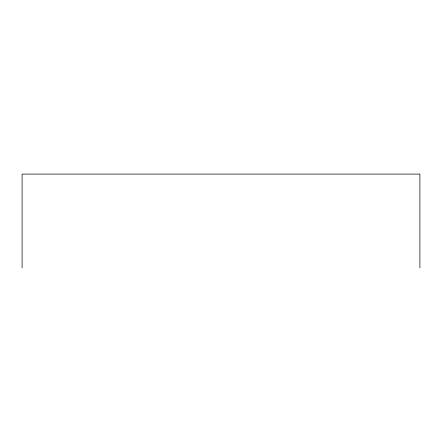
<?xml version="1.0" encoding="UTF-8"?>
<svg xmlns="http://www.w3.org/2000/svg" width="442" height="442" viewBox="0 0 442 442"><rect width="100%" height="100%" fill="white"/><g stroke="black" fill="none" stroke-linecap="round" stroke-linejoin="round"><path stroke-width="0.66" d="M419.9 267.913L419.9 174.087L22.1 174.087L22.1 267.913"/></g></svg>
